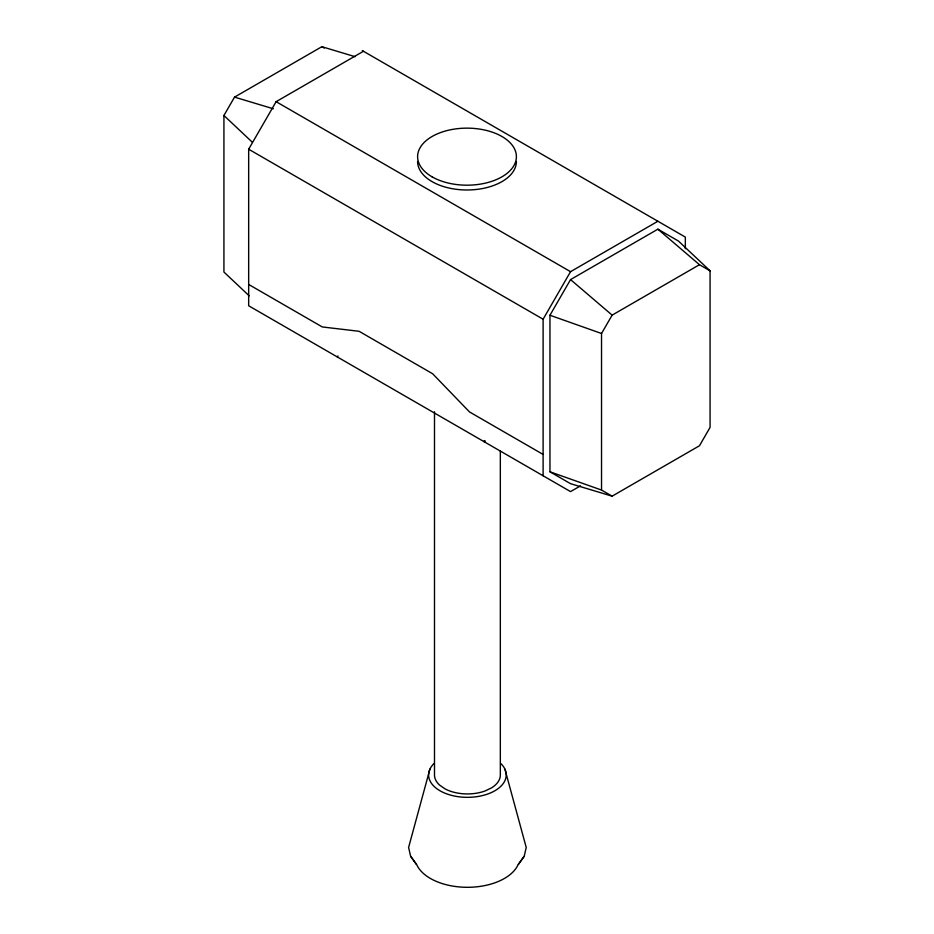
<?xml version="1.0" encoding="UTF-8"?>
<svg xmlns="http://www.w3.org/2000/svg" width="934" height="934" viewBox="0 0 934 934"><rect width="100%" height="100%" fill="white"/><g stroke="black" fill="none" stroke-linecap="round" stroke-linejoin="round"><path stroke-width="1.4" d="M518.347 864.44L524.219 856.245L526.227 847.453L504.909 769.126M429.92 769.126L408.602 847.453L410.61 856.245L416.482 864.44M249.215 295.856L223.927 272.039L223.927 115.489L234.527 97.124L321.868 46.7L355.13 56.694M580.528 485.843L570.546 491.611L248.666 305.768L248.666 149.218L276.114 101.678L363.454 51.265M337.349 356.963L337.933 355.947M543.109 475.756L543.109 319.218L570.546 271.677L657.886 221.253M549.963 315.248L570.546 279.593L657.886 229.18L678.469 241.065L710.074 270.837L710.074 427.375L699.473 445.752L612.132 496.164L570.546 483.684L549.963 471.798L549.963 315.248L601.531 333.496L601.531 490.046L612.132 496.164M483.87 441.56L484.454 440.544M484.571 441.957L485.155 440.941M601.531 333.496L612.132 315.132L699.473 264.707L710.074 270.837M524.219 856.245L518.008 864.884A52.374 30.238 0 0 1 467.42 887.3A52.374 30.238 0 0 1 416.821 864.884L410.61 856.245M234.527 97.124L273.347 108.776M549.963 471.798L601.531 490.046M362.31 50.611L685.334 237.096L685.334 248.736M321.868 46.7L324.215 48.066M276.114 101.678L570.546 271.677M248.666 149.218L543.109 319.218M248.666 284.45L322.277 326.947L359.088 331.29L432.687 373.787L469.498 411.941L543.109 454.438M657.886 229.18L699.473 264.707M570.546 279.593L612.132 315.132M223.927 115.489L252.367 142.283M500.332 451.169L500.332 774.263A32.935 19.019 0 0 1 491.506 787.899L484.863 791.051A32.935 19.019 0 0 1 444.958 788.833L439.482 785.004A32.935 19.019 0 0 1 434.497 775.594L434.497 411.742M501.033 763.72A38.819 22.416 0 0 1 467.42 797.332A38.819 22.416 0 0 1 433.796 763.72M516.397 161.465A49.397 28.522 0 0 1 467 189.987A49.397 28.522 0 0 1 417.603 161.465M432.068 176.83A49.397 28.522 0 0 0 514.716 164.045A49.397 28.522 0 0 0 454.216 129.114A49.397 28.522 0 0 0 432.068 176.83"/></g></svg>
